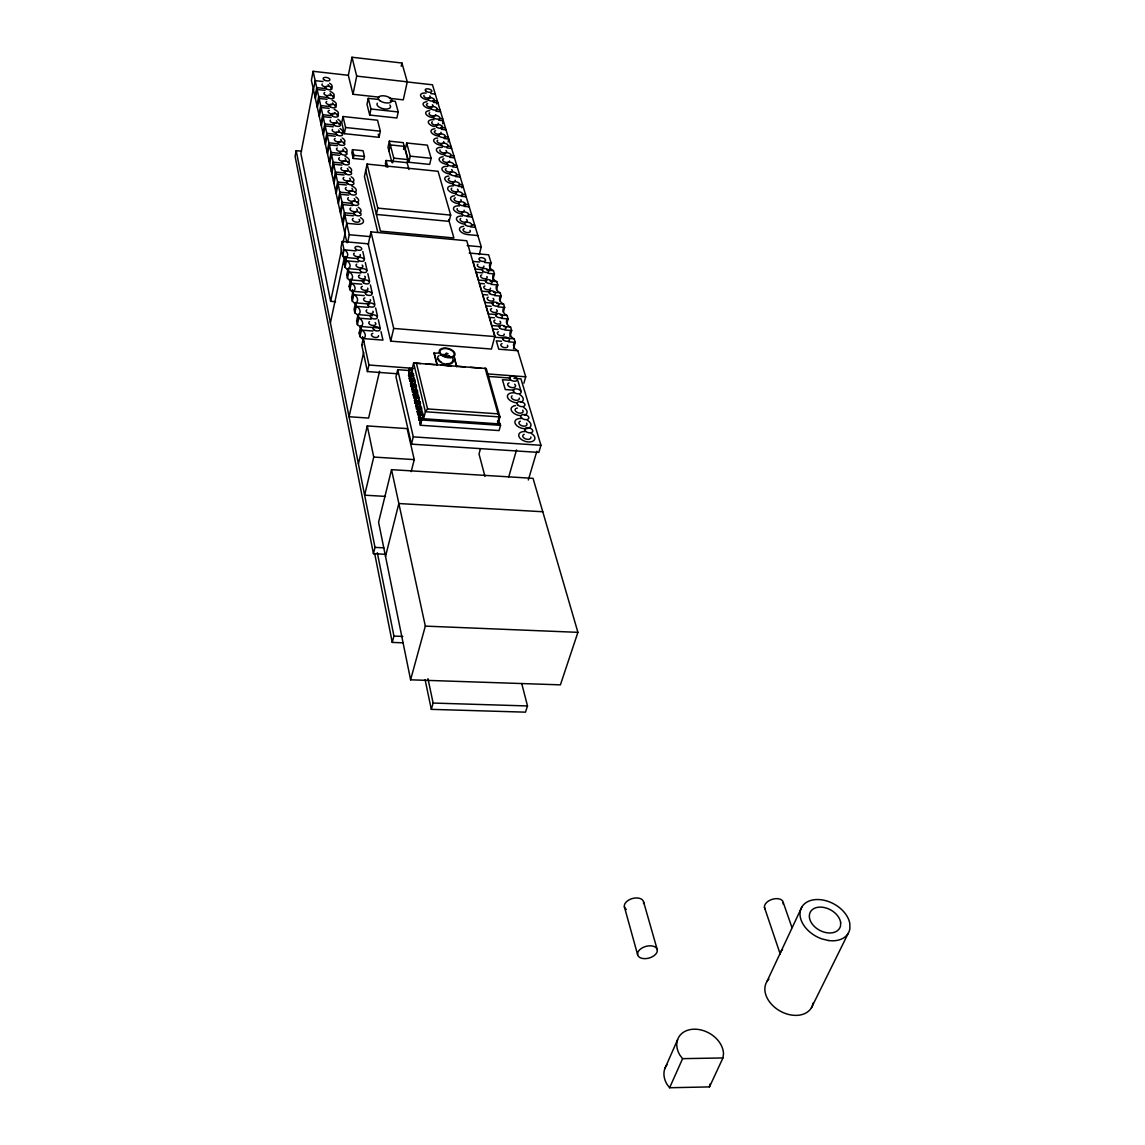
<?xml version="1.0" encoding="UTF-8"?>
<svg xmlns="http://www.w3.org/2000/svg" width="1145" height="1145" viewBox="0 0 1145 1145"><rect width="100%" height="100%" fill="white"/><g stroke="black" fill="none" stroke-linecap="round" stroke-linejoin="round"><path stroke-width="1.5" d="M722.939 1057.951L723.511 1053.872A24.675 18.649 29.4 0 0 693.899 1029.198A24.675 18.649 29.4 0 0 679.915 1055.175L682.606 1058.653L722.939 1057.951L709.485 1086.906L669.61 1087.75L666.977 1084.272A24.346 18.663 29.9 0 1 667.077 1064.578M709.485 1086.906L709.871 1084.172M301.493 151.212L296.197 150.668L295.109 156.407L373.442 553.693L385.808 554.323M348.223 75.284L313.115 71.305L311.397 80.307L346.892 242.583M313.286 88.924L300.892 153.573L330.633 301.321L335.557 301.736M313.458 89.682L315.19 80.651L323.005 81.538M314.975 96.667L316.721 87.607L326.153 88.652M315.39 98.556L317.136 89.496L325.008 90.369M316.936 105.612L318.696 96.523L328.186 97.568M317.351 107.53L319.126 98.441L327.041 99.314M318.911 114.672L320.7 105.569L328.644 106.428M319.34 116.618L321.13 107.501L329.087 108.36M320.929 123.846L322.718 114.7L330.719 115.559M321.359 125.807L323.148 116.661L331.163 117.52M322.962 133.135L324.765 123.961L334.426 124.991M323.391 135.124L325.209 125.95L333.267 126.794M325.008 142.538L326.84 133.335L336.558 134.351M325.452 144.556L327.284 135.339L335.385 136.198M327.098 152.056L328.944 142.824L338.72 143.841M327.542 154.103L329.388 144.857L337.546 145.701M329.202 161.703L331.062 152.442L340.895 153.444M329.66 163.764L331.52 154.503L339.721 155.334M389.414 98.313L403.298 99.844L407.276 81.825L401.924 63.018L351.987 57.25L348.338 75.298L352.989 94.276L379.009 97.153M331.334 171.464L333.224 162.175L343.114 163.177M343.013 116.518L341.768 122.63L344.33 133.664L379.038 137.314L380.355 131.203L377.535 120.225L343.013 116.518L345.59 127.51L344.33 133.664M331.792 173.553L333.682 164.265L341.94 165.095M333.496 181.354L335.399 172.036L345.361 173.038M333.968 183.472L335.871 174.155L344.173 174.97M352.989 94.276L356.71 76.114L351.987 57.25M335.685 191.372L337.618 182.026L347.622 183.014M336.158 193.519L338.09 184.159L346.448 184.989M337.904 201.52L339.85 192.145L349.926 193.119M338.39 203.695L340.337 194.306L348.738 195.122M352.503 149.637L351.858 152.714L353.204 158.439L363.795 159.513L364.453 156.436L363.065 150.725L352.503 149.637L353.848 155.348L353.204 158.439M340.165 211.796L342.112 202.393L352.259 203.366M340.637 214L342.598 204.583L352.76 205.556M378.408 99.458L368.275 98.341L367.001 104.381L369.706 115.058L396.886 118.007L398.217 111.967L395.326 101.318L390.245 100.76M342.441 222.202L344.416 212.77L354.621 213.743M342.927 224.434L344.903 215.002L353.419 215.804M368.704 243.885L342.24 241.466L340.909 247.807L342.698 256.165L346.334 260.273M344.745 232.764L346.749 223.289L357.011 224.248A7.571 3.95 12.8 0 0 363.237 222.33A7.571 3.95 12.8 0 0 360.603 217.665M369.706 115.058L370.98 109.004L368.275 98.341M330.633 301.321L341.639 249.295M343.114 242.354L344.946 233.68M342.698 256.165L344.044 249.825L342.24 241.466M330.404 322.861L344.53 256.509M347.593 242.625L349.268 234.725L313.115 71.305M348.724 271.336L345.06 267.2L344.344 263.88L345.704 257.51C349.683 256.323 347.221 250.512 344.044 249.825L355.98 250.898M345.06 267.2L346.42 260.817L345.704 257.51L357.698 258.584M367.087 164.078L377.793 208.118L376.404 214.444L449.141 221.357L450.686 215.103L438.063 171.292L367.087 164.078L364.425 176.545L377.793 232.378M350.785 281.441L347.45 278.364L346.735 275L348.109 268.617C352.102 267.4 349.626 261.532 346.42 260.817L358.442 261.89M347.45 278.364L348.839 271.98L348.109 268.617L360.174 269.676M353.233 292.805L349.883 289.685L349.153 286.293L350.542 279.881C354.564 278.636 352.059 272.696 348.839 271.98L360.918 273.025M349.883 289.685L351.272 283.273L350.542 279.881L364.425 281.069M401.222 66.267L401.924 63.018M355.723 304.327L352.345 301.178L351.601 297.714L353.003 291.302C357.054 290.014 354.535 284.032 351.272 283.273L361.705 284.175M352.345 301.178L353.748 294.737L353.003 291.302L366.972 292.476M407.105 162.647L407.792 159.584L403.212 142.624L389.343 141.164L387.998 147.29L391.976 162.633M408.951 169.503L407.105 162.662L386.065 160.5L385.393 163.578L386.266 167.013M370.98 231.862L368.246 244.257L390.703 341.153L491.448 349.053L494.826 336.558L466.745 240.751L370.98 231.862L393.694 328.443L390.703 341.153M388.971 151.04L390.316 144.914L404.228 146.36L403.541 149.422M358.628 317.165L357.612 314.918L354.835 312.814L356.267 306.359L355.508 302.867C359.573 301.55 357.04 295.51 353.748 294.737L364.253 295.625M361.19 329.03L360.174 326.74L357.369 324.622L356.61 321.072L358.041 314.603C362.135 313.243 359.587 307.161 356.267 306.359L368.59 307.39M392.749 162.762L393.78 158.139L389.343 141.164M357.369 324.622L358.8 318.153L358.041 314.603L372.197 315.762M363.394 339.865L359.931 336.587L359.158 332.995L360.618 326.511C364.725 325.108 362.163 318.968 358.8 318.153L371.223 319.154M359.931 336.587L361.391 330.103L360.618 326.511L380.212 328.071L378.308 319.727M406.675 142.996L405.301 149.093L408.865 162.275L429.69 164.408L431.121 158.296L427.371 145.157L406.675 142.996L410.253 156.149L408.865 162.275M397.658 373.8L367.43 371.553L361.748 345.074L363.223 338.577C367.359 337.145 364.783 330.934 361.391 330.103L372.841 331.019M363.652 352.331L349.053 416.737L368.618 418.068L379.567 371.223M367.43 371.553L368.933 365.012L363.223 338.577L382.945 340.122L381.027 331.664M436.66 103.952L437.347 100.989L432.767 100.488M358.399 463.839L367.273 425.926L407.133 428.602L414.247 459.603L411.198 471.654M442.6 123.717L443.301 120.74L438.664 120.239M448.096 142.052L448.811 139.06L444.117 138.559M367.273 425.926L373.742 457.055L364.625 495.184L385.507 496.4M410.024 370.579L397.701 369.663L395.97 376.834L411.456 444.145L538.837 452.418L540.955 445.29L520.961 378.866L513.919 378.351M413.001 368.776L409.438 368.518L408.608 375.746A2.061 1.188 13.9 0 1 410.483 376.49M408.608 375.746L409.438 368.518M411.814 381.958A2.061 1.188 13.9 0 0 409.939 381.213L409.194 378.236L410.483 372.998A2.061 1.188 13.9 0 0 412.186 371.896A2.061 1.188 13.9 0 0 409.881 370.508M409.939 381.213L411.212 375.975L410.483 372.998M412.744 387.196A2.075 1.202 14 0 0 411.241 386.724L410.525 383.718L411.814 378.465A2.075 1.188 13.9 0 0 413.531 377.363A2.075 1.188 13.9 0 0 411.212 375.975M411.241 386.724L412.529 381.471L411.814 378.465M391.533 469.65L378.58 522.22L410.597 679.815L560.406 684.853L577.91 632.341L533.04 478.338L391.533 469.65L425.325 626.115L410.597 679.815M414.061 392.678A2.075 1.202 14 0 0 412.543 392.205L411.842 389.243L413.13 383.99A2.075 1.202 14 0 0 414.848 382.888A2.075 1.202 14 0 0 412.529 381.471M461.821 187.809L462.566 184.774L459.36 184.445M412.543 392.205L413.846 386.953L413.13 383.99M373.442 553.693L375.002 547.396L296.197 150.668M416.064 398.947A2.09 1.217 14 0 0 413.889 397.859L413.145 394.739L414.447 389.472A2.075 1.202 14 0 0 416.165 388.355A2.075 1.202 14 0 0 413.846 386.953M413.889 397.859L415.191 392.592L414.447 389.472M417.395 404.543A2.09 1.217 14.1 0 0 415.22 403.455L414.49 400.406L415.792 395.139A2.09 1.217 14.1 0 0 417.524 394.009A2.09 1.217 14.1 0 0 415.191 392.592M415.22 403.455L416.522 398.188L415.792 395.139M418.469 409.853A2.104 1.231 14.1 0 0 416.551 409.094L415.821 406.017L417.138 400.75A2.09 1.217 14.1 0 0 418.855 399.619A2.09 1.217 14.1 0 0 416.522 398.188M416.551 409.094L417.868 403.813L417.138 400.75M419.814 415.535A2.104 1.245 14.2 0 0 417.896 414.762L417.166 411.67L418.483 406.389A2.104 1.231 14.1 0 0 420.215 405.244A2.104 1.231 14.1 0 0 417.868 403.813M417.896 414.762L419.227 409.481L418.483 406.389M439.451 352.989L433.969 353.233L437.061 365.327M411.456 444.145L413.288 436.875L397.701 369.663M420.787 420.945A2.104 1.245 14.2 0 0 419.256 420.458L418.512 417.353L419.843 412.071A2.104 1.231 14.2 0 0 421.575 410.926A2.104 1.231 14.2 0 0 419.227 409.481M419.256 420.458L420.587 415.177L419.843 412.071M385.522 556.398L398.846 503.542L542.773 511.743M498.247 420.702A2.09 1.217 15.7 0 0 497.731 422.09A2.09 1.217 15.7 0 0 499.936 423.192L500.551 425.353L499.077 430.577L420.387 425.267L419.871 423.077L421.203 417.796A2.118 1.245 14.2 0 0 422.949 416.623A2.118 1.245 14.2 0 0 420.587 415.177M420.387 425.267L421.732 419.972L421.203 417.796M479.268 254.605L481.272 246.862L432.481 84.802L406.146 81.825M489.502 269.261L491.133 263.049L488.629 254.805L469.221 253.031M402.911 642.817L392.263 642.417L393.937 636.076L377.32 552.706M492.794 280.153L494.44 273.927L493.452 270.664C490.504 269.991 487.355 264.524 491.133 263.049L484.55 262.463M496.544 289.628L497.789 284.948L496.787 281.641C493.824 280.94 490.647 275.43 494.44 273.927L487.813 273.34M499.936 300.82L501.195 296.126L500.165 292.762C497.173 292.047 493.982 286.493 497.789 284.948L491.119 284.375M503.356 312.156L504.63 307.447L503.6 304.04C500.565 303.31 497.359 297.7 501.195 296.126L494.483 295.553M506.834 323.634L508.122 318.925L507.078 315.476C504.015 314.718 500.78 309.064 504.63 307.447L497.875 306.874M509.926 336.859L511.658 330.547L510.598 327.055C507.507 326.282 504.258 320.571 508.122 318.925L501.324 318.353M480.428 448.854L479.011 454.007L484.965 476.406M513.49 348.681L515.25 342.355L514.177 338.805C511.056 338.004 507.779 332.25 511.658 330.547L504.816 330.003M498.018 423.822L499.95 416.937L486.253 368.518L413.603 363.022L411.914 369.921L423.636 418.726L425.41 411.756L427.557 408.937L416.322 362.765M498.476 423.206L498.562 418.283M523.909 383.16L525.727 376.791L517.798 350.713C514.635 349.898 511.343 344.087 515.25 342.355L508.366 341.797M521.748 683.565L527.501 705.95L525.483 712.161L431.322 709.356L433.125 703.059L427.958 678.684M508.681 477.064L516.538 449.928M528.317 479.998L536.848 451.259M664.744 1068.843L677.582 1039.717M669.61 1087.75L682.606 1058.653M766.878 981.608L801.958 906.797M811.49 1007.657L848.273 933.247M358.127 320.185L356.61 321.072M361.748 345.074L362.607 344.759M359.158 332.995L360.017 332.68M351.601 297.714L352.445 297.428M349.153 286.293L349.984 286.007M346.735 275L347.565 274.728M344.344 263.88L345.175 263.608M433.125 703.059L527.501 705.95M393.937 636.076L402.825 636.42M425.325 626.115L577.91 632.341M375.002 547.396L383.861 547.84M373.742 457.055L414.247 459.603M413.288 436.875L540.955 445.29M420.401 414.39L423.335 414.604M421.389 418.583L500.165 423.965M421.732 419.972L500.551 425.353M417.324 401.523L420.244 401.723M417.682 403.04L420.616 403.255M418.669 407.176L421.603 407.377M427.557 408.937L498.032 413.846L499.95 416.937L425.41 411.756L413.603 363.022L420.702 363.552M419.041 408.708L421.975 408.908M420.029 412.858L422.977 413.059M414.633 390.23L417.539 390.445M415.005 391.833L417.911 392.048M415.978 395.912L418.898 396.113M416.336 397.415L419.256 397.63M412 379.224L414.891 379.439M412.357 380.727L415.249 380.942M513.948 390.187L505.274 389.558L502.412 379.696L509.31 380.197M413.316 384.749L416.207 384.963M413.66 386.194L416.565 386.395M368.933 365.012L413.474 368.361M486.525 373.842L525.727 376.791M409.738 369.749L412.615 369.964M487.512 376.376L510.398 378.079M410.683 373.728L413.56 373.943M411.041 375.216L413.917 375.431M440.796 364.954L451.473 365.77M426.012 363.953L434.871 364.625M441.956 365.169L450.815 365.842M456.125 366.243L464.984 366.915M470.309 367.316L480.929 368.117M517.798 350.713L498.762 349.211L496.3 340.838L501.467 341.253M393.694 328.443L494.826 336.558M514.177 338.805L495.27 337.288L492.837 329.03L497.975 329.445M500.351 326.225L491.82 325.523L489.43 317.38L494.525 317.795M503.771 326.497L510.598 327.055M369.563 304.04L355.508 302.867L354.091 309.307L354.835 312.814M496.901 314.617L488.414 313.916L486.053 305.872L491.119 306.302M500.293 314.904L507.078 315.476M487.756 294.966L482.732 294.537L485.051 302.466L493.481 303.182M496.858 303.468L503.6 304.04M484.45 283.788L479.44 283.359L481.744 291.173L490.117 291.903M493.466 292.19L500.165 292.762M481.859 269.633L475.247 269.046L473.014 261.418L479.598 262.019M486.825 270.077L493.452 270.664M482.832 272.896L476.206 272.31L478.467 280.038L486.797 280.768M490.132 281.055L496.787 281.641M349.268 234.725L370.393 236.657M467.189 245.574L481.272 246.862M477.866 235.555L467.919 234.625A7.428 3.85 14.5 0 1 459.76 230.388A7.428 3.85 14.5 0 1 463.682 226.366M471.425 224.821L474.731 225.136M470.438 226.867L475.39 227.34M463.682 204.225L468.577 204.697M464.326 206.372L469.221 206.844M468.348 214.53L471.625 214.845M467.36 216.548L472.284 217.02M377.793 208.118L450.686 215.103M462.322 194.349L465.557 194.664M461.335 196.31L466.187 196.783M458.372 186.377L463.195 186.864M353.848 155.348L364.453 156.436M452.561 166.898L457.342 167.385M456.426 174.67L459.632 174.999M455.452 176.573L460.247 177.06M450.686 155.477L453.849 155.806M449.713 157.337L454.465 157.824M410.253 156.149L431.121 158.296M393.78 158.139L407.792 159.584M453.549 165.009L456.726 165.338M447.881 146.059L451.015 146.388M446.893 147.891L451.617 148.378M440.796 127.396L445.448 127.896M441.369 129.342L446.035 129.843M445.09 136.756L448.21 137.085M345.59 127.51L380.355 131.203M370.98 109.004L398.217 111.967M439.651 118.522A3.478 1.675 13.9 0 0 435.93 115.516A3.478 1.675 13.9 0 0 433.826 117.892A3.478 1.675 13.9 0 0 439.651 118.522L442.714 118.822M433.325 102.363L437.92 102.864M436.946 109.491A3.464 1.646 13.9 0 0 433.268 106.528A3.464 1.646 13.9 0 0 431.164 108.861A3.464 1.646 13.9 0 0 436.946 109.491L440.023 109.848M435.973 111.251L440.596 111.752M430.706 93.575L435.272 94.09M356.71 76.114L407.276 81.825M783.266 902.532L791.982 927.636M764.431 907.355L780.317 954.343M517.926 380.841L520.875 390.703M448.611 219.468L453.892 237.945L380.426 231.118L365.756 170.319M643.604 901.931L657.273 949.72A10.133 6.04 -15.7 0 1 643.604 958.608A10.133 6.04 -15.7 0 1 641.472 948.346A10.133 6.04 -15.7 0 1 657.273 949.72M485.079 367.974L498.032 413.846M624.383 906.854L637.636 954.758M454.064 355.809L456.655 366.815L453.907 356.453M386.065 160.5L387.826 167.37M434.141 352.574L437.233 364.683M378.236 134.165L379.038 137.314M362.808 251.499L364.554 259.185M365.298 262.491L367.073 270.277M367.831 273.626L369.62 281.527M370.393 284.919L372.211 292.92M372.998 296.369L374.844 304.484M375.632 307.962L377.506 316.192M345.275 256.509L346.033 259.987M347.908 268.703L348.667 272.181M350.17 279.151L350.914 282.643M352.417 289.613L353.175 293.091M360.317 326.196L361.076 329.688M362.579 336.659L363.709 341.883M425.096 679.744L431.322 709.356M374.73 553.765L392.263 642.417M364.697 276.246A3.521 1.904 13 0 1 364.496 278.707A3.521 1.904 13 0 1 360.102 278.321A3.521 1.904 13 0 1 358.771 275.73M359.229 275.358A3.521 1.904 13 0 1 359.859 275.101M507.435 345.26A3.564 1.975 15.5 0 1 506.061 347.636A3.564 1.975 15.5 0 1 501.467 346.205A3.564 1.975 15.5 0 1 502.054 343.586M504.172 333.968A3.535 1.961 15.4 0 1 501.982 335.8A3.535 1.961 15.4 0 1 497.789 334.154A3.535 1.961 15.4 0 1 498.547 331.749M483.877 266.098A3.406 1.803 14.8 0 1 479.884 267.472A3.406 1.803 14.8 0 1 477.88 264.237M486.883 276.517A3.421 1.832 14.9 0 1 485.523 278.679A3.421 1.832 14.9 0 1 481.115 277.305A3.421 1.832 14.9 0 1 481.701 274.914M490.461 288.111A3.449 1.846 15 0 1 488.3 289.828A3.449 1.846 15 0 1 484.235 288.239A3.449 1.846 15 0 1 484.979 285.964M493.066 298.301A3.464 1.875 15.1 0 1 492.665 300.935A3.464 1.875 15.1 0 1 487.899 299.818A3.464 1.875 15.1 0 1 488.3 297.185M496.472 309.68A3.492 1.904 15.2 0 1 496.071 312.342A3.492 1.904 15.2 0 1 491.262 311.225A3.492 1.904 15.2 0 1 491.663 308.549M499.907 321.201A3.521 1.932 15.3 0 1 499.521 323.906A3.521 1.932 15.3 0 1 494.683 322.776A3.521 1.932 15.3 0 1 495.084 320.07M378.523 335.614A3.635 2.047 13.2 0 1 376.075 337.489A3.635 2.047 13.2 0 1 371.824 335.8A3.635 2.047 13.2 0 1 372.812 333.338M375.116 322.532A3.607 2.018 13.2 0 1 374.716 325.223A3.607 2.018 13.2 0 1 369.921 324.479A3.607 2.018 13.2 0 1 369.492 321.645M370.293 299.589A3.564 1.961 13.1 0 1 368.676 301.865A3.564 1.961 13.1 0 1 364.11 300.448A3.564 1.961 13.1 0 1 364.94 297.915M372.926 311.24A3.592 1.989 13.1 0 1 371.567 313.515A3.592 1.989 13.1 0 1 367.073 312.47A3.592 1.989 13.1 0 1 366.872 309.837M360.145 254.533A3.464 1.861 12.9 0 1 358.814 256.637A3.464 1.861 12.9 0 1 354.478 255.607A3.464 1.861 12.9 0 1 354.306 253.159M362.178 265.067A3.492 1.875 12.9 0 1 361.777 267.572A3.492 1.875 12.9 0 1 357.14 266.828A3.492 1.875 12.9 0 1 356.739 264.18M367.702 288.096A3.535 1.932 13 0 1 364.496 290.3A3.535 1.932 13 0 1 361.29 287.066M361.734 286.694A3.535 1.932 13 0 1 362.378 286.436M452.661 358.686A8.087 4.58 14.5 0 1 449.899 364.01A8.087 4.58 14.5 0 1 439.766 361.648A8.087 4.58 14.5 0 1 439.05 355.522M442.228 354.549A8.087 4.58 14.5 0 1 446.264 354.85M448.267 355.48A8.087 4.58 14.5 0 1 450.071 356.367M452.547 361.004A7.285 4.122 14.5 0 1 446.593 363.724M441.283 362.063A7.285 4.122 14.5 0 1 438.42 358.814M440.968 355.322A7.285 4.122 14.5 0 1 446.178 355.308M447.981 355.866A7.285 4.122 14.5 0 1 450.973 357.655M514.635 384.205A4.065 2.304 15.7 0 1 514.205 387.468A4.065 2.304 15.7 0 1 508.623 386.166A4.065 2.304 15.7 0 1 509.053 382.902M530.808 437.004A4.179 2.447 16.3 0 1 528.274 439.365A4.179 2.447 16.3 0 1 523.322 437.39A4.179 2.447 16.3 0 1 524.167 434.356M526.571 423.163A4.151 2.419 16.1 0 1 525.011 426.083A4.151 2.419 16.1 0 1 519.658 424.409A4.151 2.419 16.1 0 1 520.302 421.203M522.721 410.196A4.122 2.376 16 0 1 521.462 413.016A4.122 2.376 16 0 1 516.309 411.828A4.122 2.376 16 0 1 515.808 408.608M516.495 408.264A4.122 2.376 16 0 1 517.383 408.078M519.257 398.074A4.093 2.347 15.9 0 1 514.534 400.006A4.093 2.347 15.9 0 1 512.058 395.826M531.366 433.44A8.358 4.895 16.3 0 1 532.153 441.541A8.358 4.895 16.3 0 1 519.501 437.59A8.358 4.895 16.3 0 1 525.283 431.536M527.459 420.329A8.287 4.823 16.1 0 1 528.217 428.316A8.287 4.823 16.1 0 1 515.665 424.394A8.287 4.823 16.1 0 1 521.433 418.44M523.623 407.405A8.23 4.752 16 0 1 524.367 415.277M520.617 415.678A8.23 4.752 16 0 1 511.486 410.711A8.23 4.752 16 0 1 515.636 405.559M519.83 394.667A8.172 4.694 15.9 0 1 520.546 402.425M516.824 402.811A8.172 4.694 15.9 0 1 507.507 397.243A8.172 4.694 15.9 0 1 513.876 392.807M410.525 377.964A2.061 1.188 13.9 0 1 409.194 378.236M411.484 383.618A2.061 1.188 13.9 0 1 410.525 383.718M412.801 389.143A2.075 1.202 14 0 1 411.842 389.243M414.118 394.639A2.075 1.202 14 0 1 413.145 394.739M415.005 400.406A2.09 1.217 14 0 1 414.49 400.406M416.336 406.017A2.09 1.217 14.1 0 1 415.821 406.017M418.512 411.398A2.104 1.231 14.1 0 1 417.166 411.67M419.499 417.252A2.104 1.245 14.2 0 1 418.512 417.353M420.859 422.977A2.104 1.245 14.2 0 1 419.871 423.077M498.705 420.601A2.09 1.217 15.7 0 1 499.206 420.601M469.994 230.302A3.721 1.918 14.5 0 1 468.491 232.549A3.721 1.918 14.5 0 1 463.711 231.075A3.721 1.918 14.5 0 1 464.383 228.556M329.588 83.256A6.942 3.306 12.4 0 1 330.719 88.165M328.1 84.63A3.478 1.646 12.4 0 1 328.5 86.362M326.626 86.948A3.478 1.646 12.4 0 1 322.919 85.932A3.478 1.646 12.4 0 1 322.232 83.971M330.089 91.385A6.984 3.349 12.5 0 1 332.766 97.067M330.132 93.489A3.492 1.675 12.5 0 1 330.075 95.565M327.785 95.808A3.492 1.675 12.5 0 1 324.393 94.377A3.492 1.675 12.5 0 1 324.693 92.545M332.15 100.331A7.027 3.378 12.5 0 1 334.855 106.084M332.623 102.935A3.507 1.689 12.5 0 1 331.492 104.767M330.705 104.853A3.507 1.689 12.5 0 1 326.668 103.594A3.507 1.689 12.5 0 1 326.726 101.504M334.226 109.39A7.07 3.421 12.5 0 1 336.959 115.201M334.941 112.496A3.535 1.717 12.5 0 1 332.494 113.97A3.535 1.717 12.5 0 1 328.4 112.396A3.535 1.717 12.5 0 1 329.416 110.378M342.212 137.972A7.199 3.564 12.6 0 1 343.428 143.254M340.68 139.475A3.592 1.775 12.6 0 1 340.222 141.837A3.592 1.775 12.6 0 1 335.442 141.021A3.592 1.775 12.6 0 1 335.084 138.516M340.036 128.569A7.156 3.507 12.6 0 1 342.169 133.135M338.519 130.058A3.578 1.76 12.6 0 1 338.476 132.219M337.031 132.534A3.578 1.76 12.6 0 1 333.209 131.489A3.578 1.76 12.6 0 1 332.479 129.414M344.402 147.49A7.242 3.607 12.6 0 1 345.647 152.843M342.87 149.022A3.621 1.803 12.6 0 1 342.412 151.412A3.621 1.803 12.6 0 1 337.603 150.596A3.621 1.803 12.6 0 1 337.245 148.063M337.889 119.28A7.113 3.464 12.5 0 1 339.092 124.433M336.387 120.74A3.549 1.732 12.5 0 1 335.685 123.102M334.898 123.188A3.549 1.732 12.5 0 1 331.091 122.157A3.549 1.732 12.5 0 1 330.39 120.096M351.171 176.802A7.371 3.75 12.7 0 1 352.445 182.356M349.611 178.391A3.693 1.875 12.7 0 1 349.153 180.881A3.693 1.875 12.7 0 1 344.259 180.066A3.693 1.875 12.7 0 1 343.872 177.418M348.881 166.898A7.328 3.693 12.7 0 1 350.155 172.394M347.336 168.472A3.664 1.846 12.7 0 1 346.878 170.934A3.664 1.846 12.7 0 1 342.012 170.118A3.664 1.846 12.7 0 1 341.639 167.513M351.844 186.034A7.428 3.793 12.7 0 1 354.778 192.446M351.916 188.438A3.707 1.904 12.7 0 1 351.458 190.957A3.707 1.904 12.7 0 1 346.534 190.142A3.707 1.904 12.7 0 1 346.148 187.465M345.031 156.378A7.285 3.65 12.6 0 1 347.88 162.561M345.089 158.683A3.635 1.832 12.6 0 1 344.631 161.116A3.635 1.832 12.6 0 1 339.793 160.286A3.635 1.832 12.6 0 1 339.421 157.724M355.823 196.969A7.471 3.85 12.8 0 1 357.14 202.679M354.249 198.615A3.736 1.918 12.8 0 1 353.805 201.177A3.736 1.918 12.8 0 1 348.839 200.346A3.736 1.918 12.8 0 1 348.438 197.641M359.015 219.368A3.778 1.975 12.8 0 1 358.571 222.001A3.778 1.975 12.8 0 1 353.547 221.171A3.778 1.975 12.8 0 1 353.132 218.394M358.199 207.245A7.514 3.893 12.8 0 1 359.53 213.027M356.625 208.92A3.764 1.947 12.8 0 1 356.167 211.51A3.764 1.947 12.8 0 1 351.186 210.694A3.764 1.947 12.8 0 1 350.771 207.946M461.807 213.9A7.328 3.75 14.4 0 1 453.549 209.22A7.328 3.75 14.4 0 1 459.446 205.885M464.154 210.236A3.664 1.875 14.4 0 1 460.276 211.739A3.664 1.875 14.4 0 1 457.27 208.59M464.841 224.205A7.385 3.793 14.5 0 1 456.526 219.468A7.385 3.793 14.5 0 1 462.451 216.076M466.416 219.411A3.693 1.904 14.5 0 1 466.172 221.987A3.693 1.904 14.5 0 1 461.306 221.171A3.693 1.904 14.5 0 1 460.705 218.452M450.042 174.026A7.156 3.564 14.2 0 1 441.999 169.503A7.156 3.564 14.2 0 1 447.795 166.397M451.617 169.56A3.578 1.775 14.2 0 1 451.345 171.965A3.578 1.775 14.2 0 1 446.622 171.163A3.578 1.775 14.2 0 1 446.078 168.616M452.919 183.801A7.199 3.607 14.2 0 1 445.047 179.751A7.199 3.607 14.2 0 1 448.897 176.044M455.252 180.28A3.592 1.803 14.2 0 1 452.948 181.898A3.592 1.803 14.2 0 1 448.711 180.266A3.592 1.803 14.2 0 1 449.556 178.09M447.18 164.365A7.113 3.521 14.1 0 1 439.408 160.386A7.113 3.521 14.1 0 1 443.229 156.779M449.498 160.944A3.549 1.76 14.1 0 1 447.223 162.504A3.549 1.76 14.1 0 1 443.043 160.901A3.549 1.76 14.1 0 1 443.874 158.783M455.839 193.705A7.242 3.65 14.3 0 1 447.709 189.111A7.242 3.65 14.3 0 1 453.534 185.891M457.428 189.125A3.621 1.832 14.3 0 1 457.17 191.587A3.621 1.832 14.3 0 1 452.389 190.786A3.621 1.832 14.3 0 1 451.817 188.166M438.85 136.098A6.984 3.392 14 0 1 431.221 132.219A6.984 3.392 14 0 1 435 128.784M440.882 132.333A3.492 1.689 14 0 1 439.422 134.28A3.492 1.689 14 0 1 434.943 132.906A3.492 1.689 14 0 1 435.63 130.716M441.598 145.401A7.027 3.435 14 0 1 433.926 141.493A7.027 3.435 14 0 1 437.705 138.001M443.645 141.594A3.507 1.717 14 0 1 442.428 143.54A3.507 1.717 14 0 1 438.034 142.481A3.507 1.717 14 0 1 437.733 140.177M434.356 126.594A6.942 3.349 13.9 0 1 428.287 122.129A6.942 3.349 13.9 0 1 434.027 119.738M438.177 123.202A3.478 1.675 13.9 0 1 436.975 125.091A3.478 1.675 13.9 0 1 432.624 124.046A3.478 1.675 13.9 0 1 432.338 121.785M444.375 154.818A7.07 3.478 14.1 0 1 436.445 150.396A7.07 3.478 14.1 0 1 442.185 147.39M445.949 150.482A3.535 1.732 14.1 0 1 445.877 152.757A3.535 1.732 14.1 0 1 441.498 152.299A3.535 1.732 14.1 0 1 440.052 149.866M433.454 117.82A6.899 3.306 13.9 0 1 425.926 114.013A6.899 3.306 13.9 0 1 429.676 110.679M435.744 114.629A3.449 1.66 13.9 0 1 431.608 115.774A3.449 1.66 13.9 0 1 429.676 112.768M430.806 108.847A6.856 3.263 13.8 0 1 423.335 105.082A6.856 3.263 13.8 0 1 427.071 101.776M432.381 104.782A3.435 1.632 13.8 0 1 431.88 107.043M431.135 107.129A3.435 1.632 13.8 0 1 426.913 105.669A3.435 1.632 13.8 0 1 427.672 103.651M428.187 99.973A6.827 3.22 13.8 0 1 420.573 95.794A6.827 3.22 13.8 0 1 426.155 93.074M429.761 95.965A3.406 1.617 13.8 0 1 429.862 97.998M428.516 98.284A3.406 1.617 13.8 0 1 424.867 97.282A3.406 1.617 13.8 0 1 424.065 95.336M458.801 203.738A7.285 3.707 14.3 0 1 450.815 199.616A7.285 3.707 14.3 0 1 454.694 195.781M460.877 199.602A3.65 1.846 14.3 0 1 459.388 201.749A3.65 1.846 14.3 0 1 454.694 200.303A3.65 1.846 14.3 0 1 455.381 197.899M389.887 104.982A6.984 3.349 13.2 0 1 384.305 108.947A6.984 3.349 13.2 0 1 377.278 103.207M626.329 909.488A9.933 6.069 -15.7 0 1 631.467 898.796A9.933 6.069 -15.7 0 1 643.604 903.548M764.975 908.772A9.747 5.84 -17.9 0 1 773.004 899.097A9.747 5.84 -17.9 0 1 783.151 904.121M780.432 952.754A9.947 5.797 -17.8 0 1 782.55 949.506M813.15 1003.034A25.834 18.606 29.7 0 1 780.561 1011.307A25.834 18.606 29.7 0 1 768.91 979.061M840.659 922.612L840.559 925.804A16.746 11.593 28.5 0 1 816.27 928.123A16.746 11.593 28.5 0 1 816.915 907.47A16.746 11.593 28.5 0 1 840.659 922.612M447.738 353.719L446.164 353.347L447.738 353.719M828.407 940.503L821.809 938.871A26.678 18.477 28.5 0 1 800.011 913.209A26.678 18.477 28.5 0 1 823.727 900.185A26.678 18.477 28.5 0 1 849.819 923.5L849.891 928.652A26.678 18.477 28.5 0 1 828.407 940.503M499.878 328.143A3.549 1.947 15.4 0 0 505.761 328.615A3.549 1.947 15.4 0 0 501.882 325.252A3.549 1.947 15.4 0 0 499.878 328.143M486.224 282.285A3.449 1.846 15 0 0 491.978 282.772A3.449 1.846 15 0 0 488.199 279.566A3.449 1.846 15 0 0 486.224 282.285M496.386 316.435A3.521 1.918 15.3 0 0 502.254 316.922A3.521 1.918 15.3 0 0 498.39 313.587A3.521 1.918 15.3 0 0 496.386 316.435M503.399 340.008A3.578 1.975 15.5 0 0 509.339 340.466A3.578 1.975 15.5 0 0 505.417 337.059A3.578 1.975 15.5 0 0 503.399 340.008M492.951 304.899A3.507 1.904 15.2 0 0 498.776 305.386A3.507 1.904 15.2 0 0 494.955 302.094A3.507 1.904 15.2 0 0 492.951 304.899M479.669 260.258A3.406 1.803 14.8 0 0 485.351 260.774A3.406 1.803 14.8 0 0 481.644 257.639A3.406 1.803 14.8 0 0 479.669 260.258M489.573 293.506A3.478 1.875 15.1 0 0 495.356 294.007A3.478 1.875 15.1 0 0 491.548 290.758A3.478 1.875 15.1 0 0 489.573 293.506M482.932 271.193A3.435 1.818 14.9 0 0 488.643 271.709A3.435 1.818 14.9 0 0 484.907 268.531A3.435 1.818 14.9 0 0 482.932 271.193M370.98 317.652A3.621 2.018 13.2 0 0 377.077 318.138A3.621 2.018 13.2 0 0 373.313 314.732A3.621 2.018 13.2 0 0 370.98 317.652M361.262 271.766A3.521 1.904 13 0 0 366.801 271.379A3.521 1.904 13 0 0 362.049 268.56A3.521 1.904 13 0 0 361.262 271.766M368.332 305.829A3.592 1.989 13.1 0 0 374.401 306.316A3.592 1.989 13.1 0 0 370.651 302.953A3.592 1.989 13.1 0 0 368.332 305.829M373.656 329.645A3.65 2.047 13.2 0 0 379.796 330.132A3.65 2.047 13.2 0 0 375.989 326.683A3.65 2.047 13.2 0 0 373.656 329.645M366.386 294.623A3.578 1.961 13.1 0 0 371.982 294.193A3.578 1.961 13.1 0 0 367.159 291.331A3.578 1.961 13.1 0 0 366.386 294.623M356.295 249.524A3.478 1.846 12.9 0 0 361.763 249.166A3.478 1.846 12.9 0 0 357.068 246.418A3.478 1.846 12.9 0 0 356.295 249.524M363.809 283.116A3.549 1.932 13 0 0 369.377 282.7A3.549 1.932 13 0 0 364.582 279.867A3.549 1.932 13 0 0 363.809 283.116M358.771 260.573A3.507 1.875 12.9 0 0 364.267 260.187A3.507 1.875 12.9 0 0 359.544 257.41A3.507 1.875 12.9 0 0 358.771 260.573M440.982 354.807A8.101 4.566 14.5 0 0 454.536 355.823A8.101 4.566 14.5 0 0 445.82 348.066A8.101 4.566 14.5 0 0 440.982 354.807M441.584 354.606A7.299 4.108 14.5 0 0 453.792 355.537A7.299 4.108 14.5 0 0 445.949 348.552A7.299 4.108 14.5 0 0 441.584 354.606M517.926 405.144A4.122 2.376 16 0 0 524.768 405.631A4.122 2.376 16 0 0 520.216 401.58A4.122 2.376 16 0 0 517.926 405.144M514.162 392.349A4.093 2.333 15.9 0 0 520.946 392.835A4.093 2.333 15.9 0 0 516.438 388.842A4.093 2.333 15.9 0 0 514.162 392.349M510.441 379.725A4.065 2.304 15.7 0 0 517.182 380.226A4.065 2.304 15.7 0 0 512.702 376.276A4.065 2.304 15.7 0 0 510.441 379.725M521.762 418.125A4.151 2.404 16.1 0 0 528.646 418.598A4.151 2.404 16.1 0 0 524.052 414.504A4.151 2.404 16.1 0 0 521.762 418.125M525.641 431.307A4.179 2.447 16.3 0 0 532.582 431.765A4.179 2.447 16.3 0 0 527.945 427.629A4.179 2.447 16.3 0 0 525.641 431.307M379.997 100.76A6.999 3.335 13.2 0 0 391.619 101.604A6.999 3.335 13.2 0 0 383.661 95.794A6.999 3.335 13.2 0 0 379.997 100.76M428.531 99.93A3.435 1.632 13.8 0 0 434.284 100.574A3.435 1.632 13.8 0 0 430.62 97.64A3.435 1.632 13.8 0 0 428.531 99.93M425.926 91.113A3.421 1.603 13.8 0 0 431.636 91.757A3.421 1.603 13.8 0 0 428.015 88.852A3.421 1.603 13.8 0 0 425.926 91.113M442.027 145.658A3.535 1.732 14.1 0 0 447.953 146.274A3.535 1.732 14.1 0 0 444.16 143.182A3.535 1.732 14.1 0 0 442.027 145.658M447.666 164.751A3.578 1.775 14.2 0 0 453.649 165.367A3.578 1.775 14.2 0 0 449.813 162.204A3.578 1.775 14.2 0 0 447.666 164.751M444.832 155.148A3.564 1.76 14.1 0 0 450.786 155.763A3.564 1.76 14.1 0 0 446.965 152.643A3.564 1.76 14.1 0 0 444.832 155.148M450.543 174.484A3.607 1.803 14.2 0 0 456.569 175.085A3.607 1.803 14.2 0 0 452.69 171.893A3.607 1.803 14.2 0 0 450.543 174.484M453.449 184.331A3.635 1.818 14.3 0 0 459.503 184.932A3.635 1.818 14.3 0 0 455.61 181.711A3.635 1.818 14.3 0 0 453.449 184.331M459.388 204.425A3.678 1.875 14.4 0 0 465.514 205.012A3.678 1.875 14.4 0 0 461.55 201.72A3.678 1.875 14.4 0 0 459.388 204.425M456.397 194.306A3.65 1.846 14.3 0 0 462.494 194.908A3.65 1.846 14.3 0 0 458.558 191.644A3.65 1.846 14.3 0 0 456.397 194.306M465.471 225.035A3.721 1.918 14.5 0 0 471.668 225.622A3.721 1.918 14.5 0 0 467.647 222.244A3.721 1.918 14.5 0 0 465.471 225.035M462.408 214.659A3.693 1.889 14.5 0 0 468.577 215.246A3.693 1.889 14.5 0 0 464.584 211.911A3.693 1.889 14.5 0 0 462.408 214.659M436.531 127.038A3.492 1.689 14 0 0 442.385 127.653A3.492 1.689 14 0 0 438.649 124.633A3.492 1.689 14 0 0 436.531 127.038M439.265 136.284A3.521 1.717 14 0 0 445.147 136.913A3.521 1.717 14 0 0 441.383 133.85A3.521 1.717 14 0 0 439.265 136.284M328.5 97.94A3.521 1.689 12.5 0 0 334.054 97.769A3.521 1.689 12.5 0 0 329.345 95.135A3.521 1.689 12.5 0 0 328.5 97.94M326.454 88.952A3.492 1.66 12.5 0 0 331.978 88.795A3.492 1.66 12.5 0 0 327.298 86.19A3.492 1.66 12.5 0 0 326.454 88.952M324.436 80.093A3.478 1.646 12.5 0 0 329.917 79.935A3.478 1.646 12.5 0 0 325.28 77.359A3.478 1.646 12.5 0 0 324.436 80.093M330.561 107.029A3.535 1.703 12.5 0 0 336.158 106.843A3.535 1.703 12.5 0 0 331.42 104.195A3.535 1.703 12.5 0 0 330.561 107.029M336.931 134.995A3.607 1.775 12.6 0 0 342.613 134.766A3.607 1.775 12.6 0 0 337.789 132.033A3.607 1.775 12.6 0 0 336.931 134.995M341.31 154.232A3.65 1.818 12.7 0 0 347.064 153.974A3.65 1.818 12.7 0 0 342.169 151.183A3.65 1.818 12.7 0 0 341.31 154.232M339.106 144.542A3.621 1.803 12.6 0 0 344.831 144.313A3.621 1.803 12.6 0 0 339.965 141.551A3.621 1.803 12.6 0 0 339.106 144.542M343.543 164.036A3.678 1.846 12.7 0 0 349.325 163.764A3.678 1.846 12.7 0 0 344.402 160.944A3.678 1.846 12.7 0 0 343.543 164.036M345.804 173.954A3.693 1.875 12.7 0 0 351.63 173.682A3.693 1.875 12.7 0 0 346.663 170.834A3.693 1.875 12.7 0 0 345.804 173.954M350.413 194.206A3.736 1.918 12.8 0 0 356.31 193.891A3.736 1.918 12.8 0 0 351.272 191A3.736 1.918 12.8 0 0 350.413 194.206M348.094 184.016A3.721 1.889 12.8 0 0 353.948 183.715A3.721 1.889 12.8 0 0 348.953 180.853A3.721 1.889 12.8 0 0 348.094 184.016M355.15 214.988A3.793 1.975 12.9 0 0 361.104 214.645A3.793 1.975 12.9 0 0 356.009 211.682A3.793 1.975 12.9 0 0 355.15 214.988M352.774 204.54A3.764 1.947 12.8 0 0 358.686 204.211A3.764 1.947 12.8 0 0 353.619 201.277A3.764 1.947 12.8 0 0 352.774 204.54M332.665 116.232A3.564 1.732 12.6 0 0 338.276 116.046A3.564 1.732 12.6 0 0 333.51 113.355A3.564 1.732 12.6 0 0 332.665 116.232M334.784 125.549A3.578 1.746 12.6 0 0 340.437 125.349A3.578 1.746 12.6 0 0 335.628 122.644A3.578 1.746 12.6 0 0 334.784 125.549"/></g></svg>
